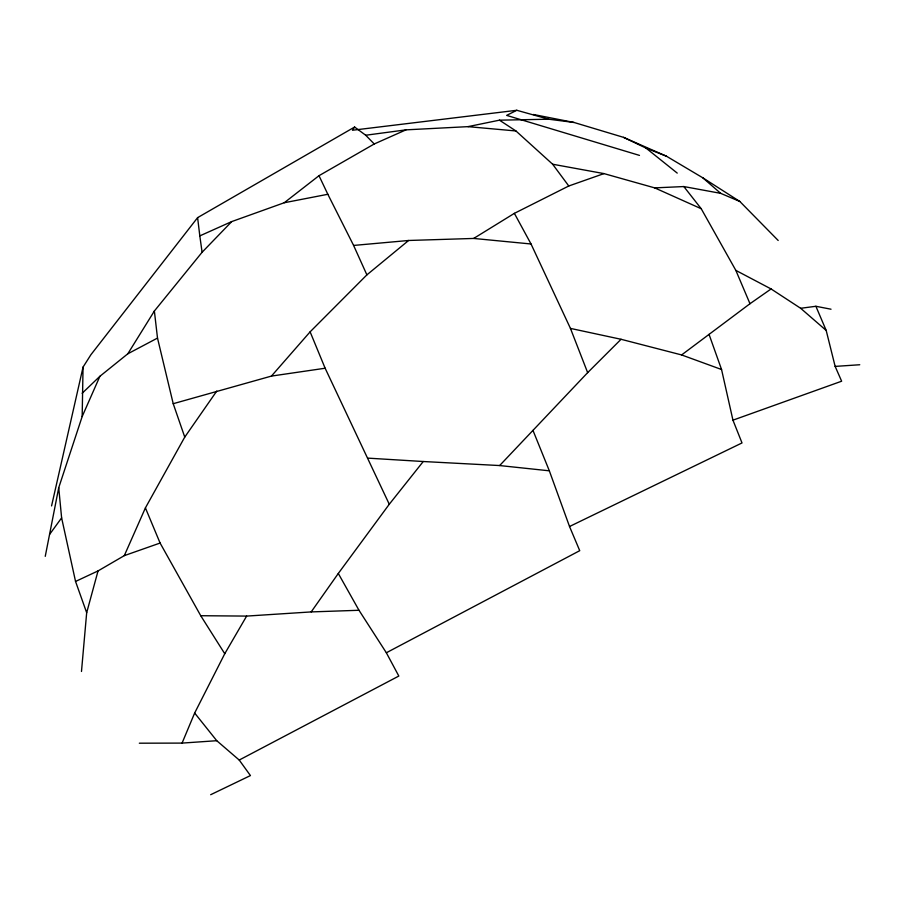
<?xml version="1.0" encoding="UTF-8"?>
<svg xmlns="http://www.w3.org/2000/svg" width="905" height="905" viewBox="0 0 905 905"><rect width="100%" height="100%" fill="white"/><g stroke="black" fill="none" stroke-linecap="round" stroke-linejoin="round"><path stroke-width="1.36" d="M45.25 556.349L58.723 487.727L82.174 416.526L83.045 367.102L90.93 354.692L197.607 217.641L354.613 127.051L365.711 135.241L374.24 143.974L405.983 129.856L467.987 126.643L515.941 130.965L552.638 164.224L568.781 185.989L603.974 173.602L654.688 187.878L701.228 208.738L735.844 270.391L749.985 303.718L681.612 354.941L621.056 339.285L570.444 328.402L531.031 243.988L514.379 213.354L568.781 185.989M81.484 671.465L86.676 612.719L98.045 570.919L124.302 555.636L160.095 543.045L200.74 615.717L224.757 653.738L194.654 713.038L182.075 743.096L139.325 743.197M51.574 505.918L83.045 367.102M82.174 416.526L99.901 376.288L127.82 353.787L157.504 338.074L154.37 311.026L202.087 252.269L231.748 221.578L284.238 202.743L327.836 194.281L353.606 245.436L366.887 274.871L310.121 331.841L271.443 376.084L173.217 403.698L157.504 338.074M124.302 555.636L145.411 507.897L184.756 437.092L216.781 391.039M224.757 653.738L246.635 616.09L311.184 611.916L358.991 610.275L386.344 652.765L398.822 676.046L239.225 760.042L216.759 740.709L194.654 713.038M127.82 353.787L154.37 311.026M354.613 127.051L352.464 130.241L516.789 110.286L548.713 119.211L573.996 122.458L623.556 137.356L666.465 156.214L702.823 177.821L739.838 201.476L778.187 240.481M311.184 611.916L338.3 573.465L389.274 504.255L423.246 461.516L499.651 465.555L549.335 470.815L569.528 526.506L579.732 550.681L386.344 652.765M49.639 534.346L61.619 517.886L58.723 487.727M499.651 465.555L587.65 372.645L621.056 339.285M82.14 393.279L99.901 376.288M366.887 274.871L408.619 240.481L473.677 238.445L531.031 243.988M284.238 202.743L319.001 175.694L374.24 143.974M749.985 303.718L771.083 288.955L800.654 308.288L826.186 330.438L835.145 366.401L841.639 381.209L732.948 420.169L742.01 442.941L569.528 526.506M473.677 238.445L514.379 213.354M516.789 110.286L506.653 115.388L639.484 155.4M210.673 794.714L250.436 775.574L239.225 760.042M86.676 612.719L75.545 581.451L98.045 570.919M202.087 252.269L199.813 235.888L231.748 221.578M467.987 126.643L499.447 120.173L548.713 119.211M271.443 376.084L325.133 368.233L389.274 504.255M365.711 135.241L405.983 129.856M800.654 308.288L815.891 306.286L831.028 309.216M353.606 245.436L408.619 240.481M182.075 743.096L216.759 740.709M835.145 366.401L859.75 364.749M654.688 187.878L683.829 186.554L720.674 193.342L739.838 201.476M200.74 615.717L246.635 616.09M367.679 458.122L423.246 461.516M552.638 164.224L603.974 173.602M533.384 114.483L573.996 122.458M681.612 354.941L721.557 369.512L732.948 420.169M623.556 137.356L646.012 148.092L666.465 156.214M735.844 270.391L771.083 288.955M499.447 120.173L515.941 130.965M646.012 148.092L677.234 173.104M702.823 177.821L720.674 193.342M683.829 186.554L701.228 208.738M338.3 573.465L358.991 610.275M319.001 175.694L327.836 194.281M815.891 306.286L826.186 330.438M145.411 507.897L160.095 543.045M310.121 331.841L325.133 368.233M532.977 430.395L549.335 470.815M570.444 328.402L587.65 372.645M709.045 334.364L721.557 369.512M173.217 403.698L184.756 437.092M61.619 517.886L75.545 581.451M197.607 217.641L199.813 235.888"/></g></svg>
